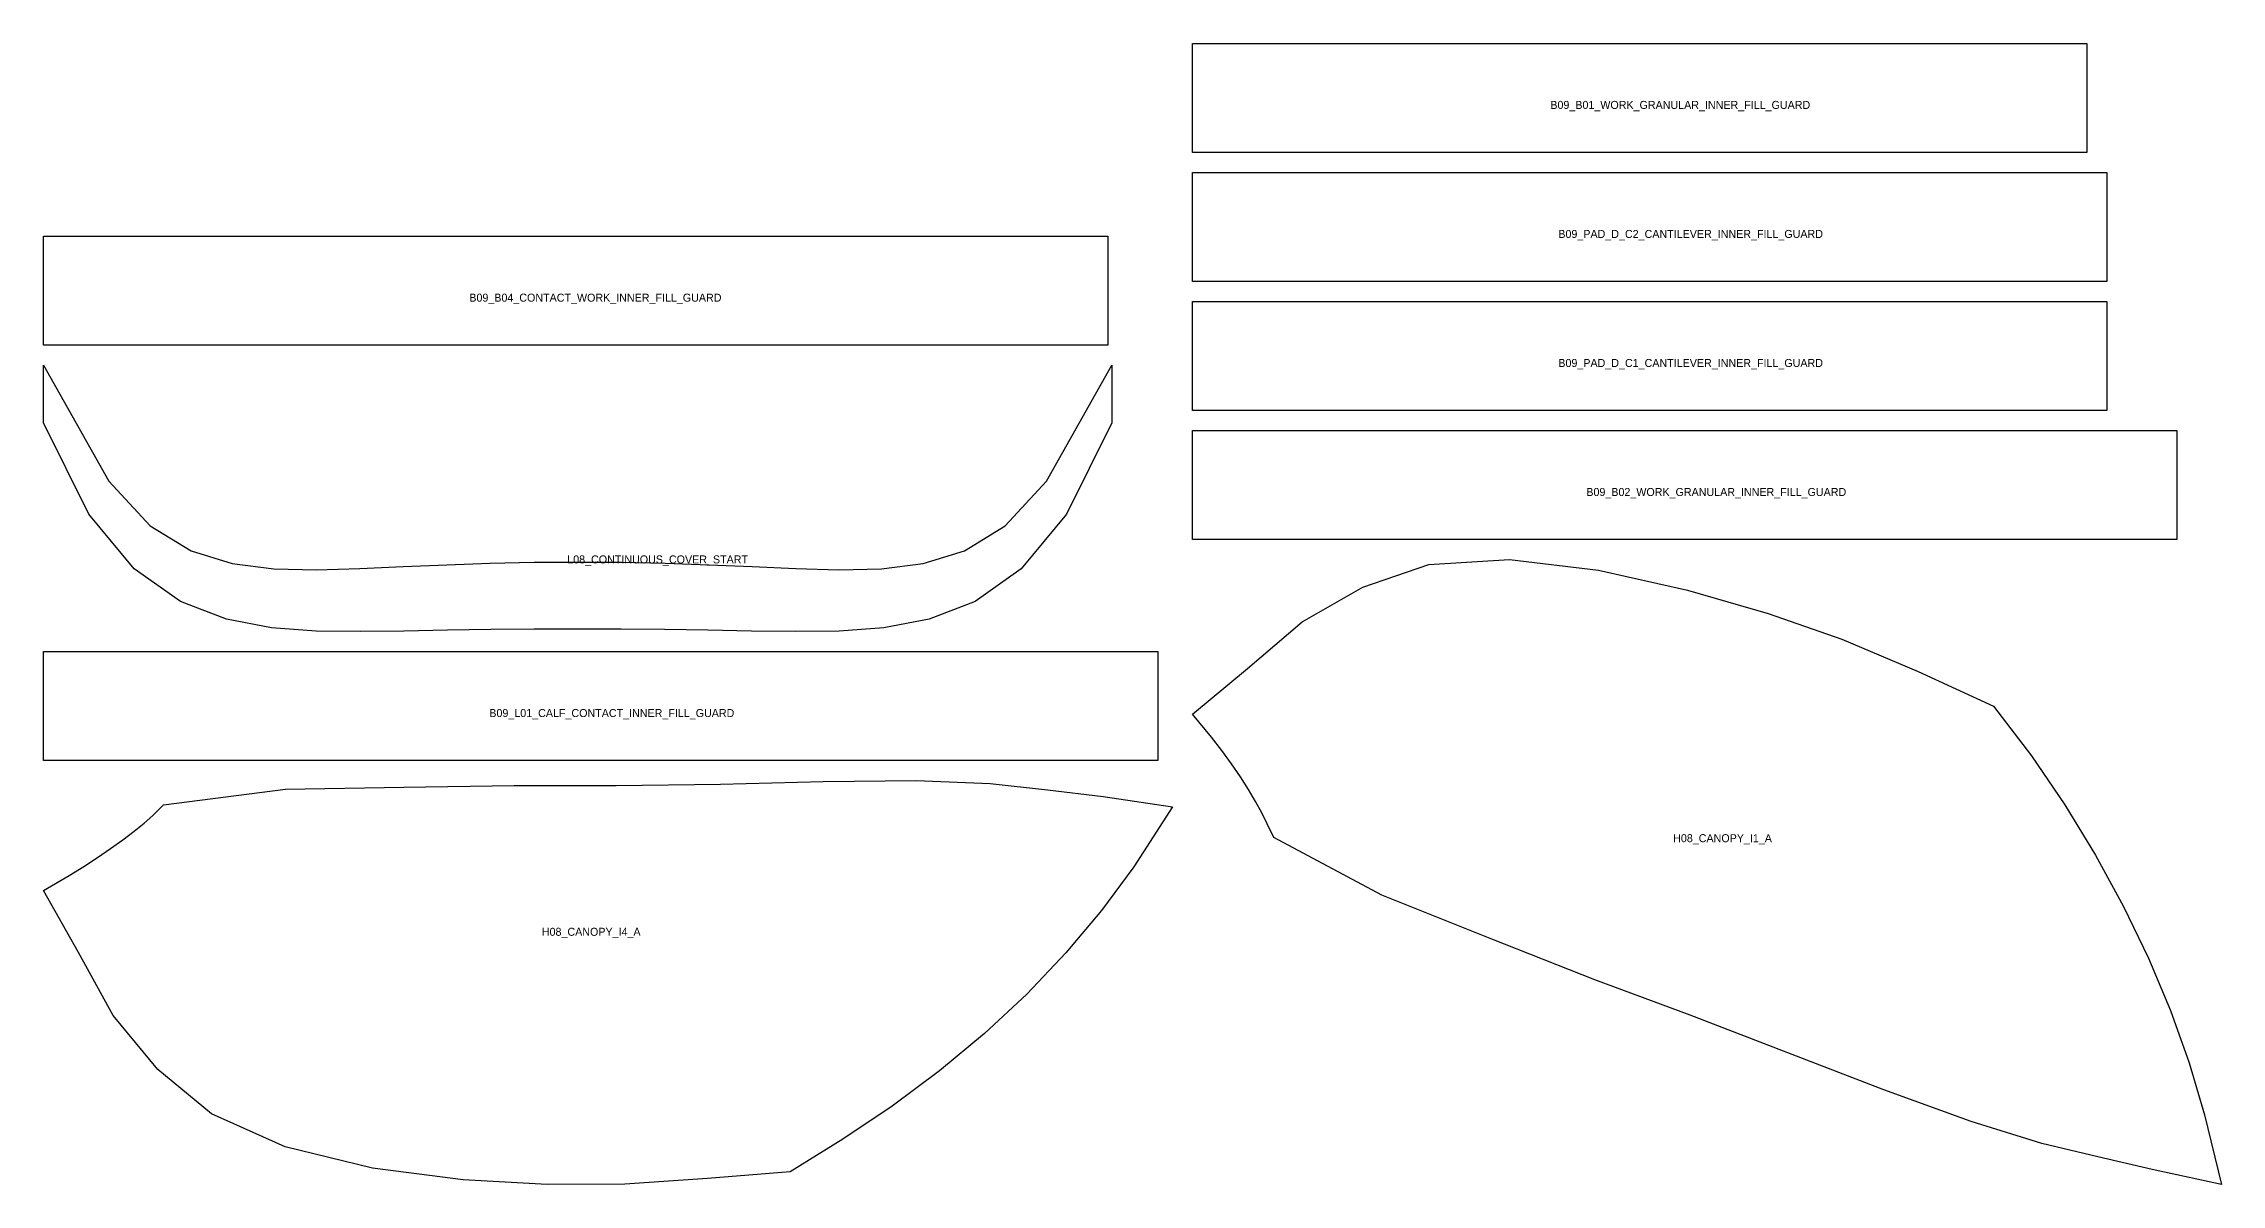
# Model space of a CAD drawing. Header units: millimetres. Extents: x 15 to 21550, y 15 to 1461.
# Drawn here: x 11062 to 13240, y 15 to 1156 of the extents above; entities that cross this region are included whole.
import ezdxf

# ---------------------------------------------------------------- set-up
doc = ezdxf.new("R2010")
doc.units = ezdxf.units.MM

msp = doc.modelspace()

# ---------------------------------------------------------------- linework, layer by layer
for points in [[(12211.1, 1046.7), (12211.1, 1155.7), (13105.1, 1155.7), (13105.1, 1046.7), (12211.1, 1046.7)], [(12211.1, 917.7), (12211.1, 1026.7), (13125.1, 1026.7), (13125.1, 917.7), (12211.1, 917.7)], [(11062.4, 854), (11062.4, 963), (12126.4, 963), (12126.4, 854), (11062.4, 854)], [(12211.1, 788.7), (12211.1, 897.7), (13125.1, 897.7), (13125.1, 788.7), (12211.1, 788.7)], [(11062.4, 834), (11127.6, 718.2), (11169, 673.4), (11209.8, 648.4), (11250.9, 635.7), (11292.7, 630.5), (11335.3, 629.5), (11378.4, 630.7), (11421.8, 632.7), (11465.4, 634.6), (11509, 636.1), (11552.7, 637), (11596.4, 637.3), (11640, 637), (11683.7, 636.1), (11727.3, 634.6), (11770.9, 632.7), (11814.3, 630.7), (11857.4, 629.5), (11900, 630.5), (11941.8, 635.7), (11982.9, 648.4), (12023.7, 673.4), (12065.1, 718.2), (12130.4, 834), (12130.4, 776.5), (12085, 685.2), (12039.6, 630.4), (11993.6, 597.9), (11947.7, 580.1), (11902.4, 571.6), (11857.9, 568.3), (11813.9, 567.7), (11770.2, 568.2), (11726.6, 569), (11683.2, 569.7), (11639.8, 570.1), (11596.4, 570.3), (11552.9, 570.1), (11509.5, 569.7), (11466.1, 569), (11422.5, 568.2), (11378.8, 567.7), (11334.8, 568.3), (11290.3, 571.6), (11245.1, 580.1), (11199.1, 597.9), (11153.1, 630.4), (11107.7, 685.2), (11062.4, 776.5), (11062.4, 834)], [(12211.1, 659.7), (12211.1, 768.7), (13195.1, 768.7), (13195.1, 659.7), (12211.1, 659.7)], [(12211.1, 485.2), (12265.8, 531), (12320.6, 577.4), (12381.4, 612.1), (12447.4, 634.8), (12527.8, 639.7), (12616.9, 629.2), (12705.9, 609.2), (12786.6, 585.7), (12860, 560.1), (12936.3, 527.9), (13011.8, 493.2), (13049.6, 443.6), (13083, 394.5), (13113.8, 344.2), (13141.8, 293), (13166.8, 241.1), (13188.7, 188.9), (13207.3, 136.6), (13222.8, 84.7), (13239.6, 15), (13170.5, 29.9), (13116.1, 42.7), (13060, 55.9), (12989.4, 78), (12902.2, 109.7), (12806, 146.7), (12708.5, 184.1), (12613.2, 219.7), (12510.2, 260.1), (12400.4, 304.2), (12292.4, 361.9), (12285.6, 375.5), (12280.2, 386.4), (12274, 397.9), (12266.9, 409.9), (12259, 422.4), (12250.1, 435.4), (12240.4, 448.7), (12229.9, 462.2), (12211.1, 485.2)], [(11062.4, 438.7), (11062.4, 547.7), (12176.4, 547.7), (12176.4, 438.7), (11062.4, 438.7)], [(11182.3, 394.7), (11304.1, 410.1), (11422.4, 412.3), (11532.9, 413.7), (11634.7, 413.7), (11739, 415.3), (11841.9, 417.7), (11934.7, 418.7), (12008.7, 416), (12066, 409.5), (12121.6, 402.8), (12191.1, 392.4), (12152.4, 332.6), (12120, 289), (12084.2, 246.5), (12045.2, 205.4), (12003.1, 166), (11958.2, 128.6), (11910.8, 93.4), (11861.5, 60.4), (11808.7, 27.6), (11726, 20.9), (11643.6, 15.4), (11565.8, 15), (11481.8, 19.6), (11391.2, 31.4), (11304, 52.7), (11230.4, 85.5), (11176.6, 130), (11132.1, 184), (11097.2, 246.8), (11062.4, 309), (11087.9, 324), (11102.5, 333), (11116.4, 342), (11129.4, 350.9), (11141.6, 359.6), (11152.9, 368.1), (11162.9, 376.2), (11171.7, 383.9), (11182.3, 394.7)]]:
    msp.add_lwpolyline(points, close=True)

# ---------------------------------------------------------------- texts
for s, p in [('B09_B01_WORK_GRANULAR_INNER_FILL_GUARD', (12568.7, 1090.3)), ('B09_PAD_D_C2_CANTILEVER_INNER_FILL_GUARD', (12576.7, 961.3)), ('B09_B04_CONTACT_WORK_INNER_FILL_GUARD', (11488, 897.6)), ('B09_PAD_D_C1_CANTILEVER_INNER_FILL_GUARD', (12576.7, 832.3)), ('B09_B02_WORK_GRANULAR_INNER_FILL_GUARD', (12604.7, 703.3)), ('L08_CONTINUOUS_COVER_START', (11585.9, 635.9)), ('B09_L01_CALF_CONTACT_INNER_FILL_GUARD', (11508, 482.3)), ('H08_CANOPY_I1_A', (12691.5, 357.2)), ('H08_CANOPY_I4_A', (11560.5, 263.6))]:
    msp.add_text(s, height=8).set_placement(p)

doc.saveas('drawing.dxf')
